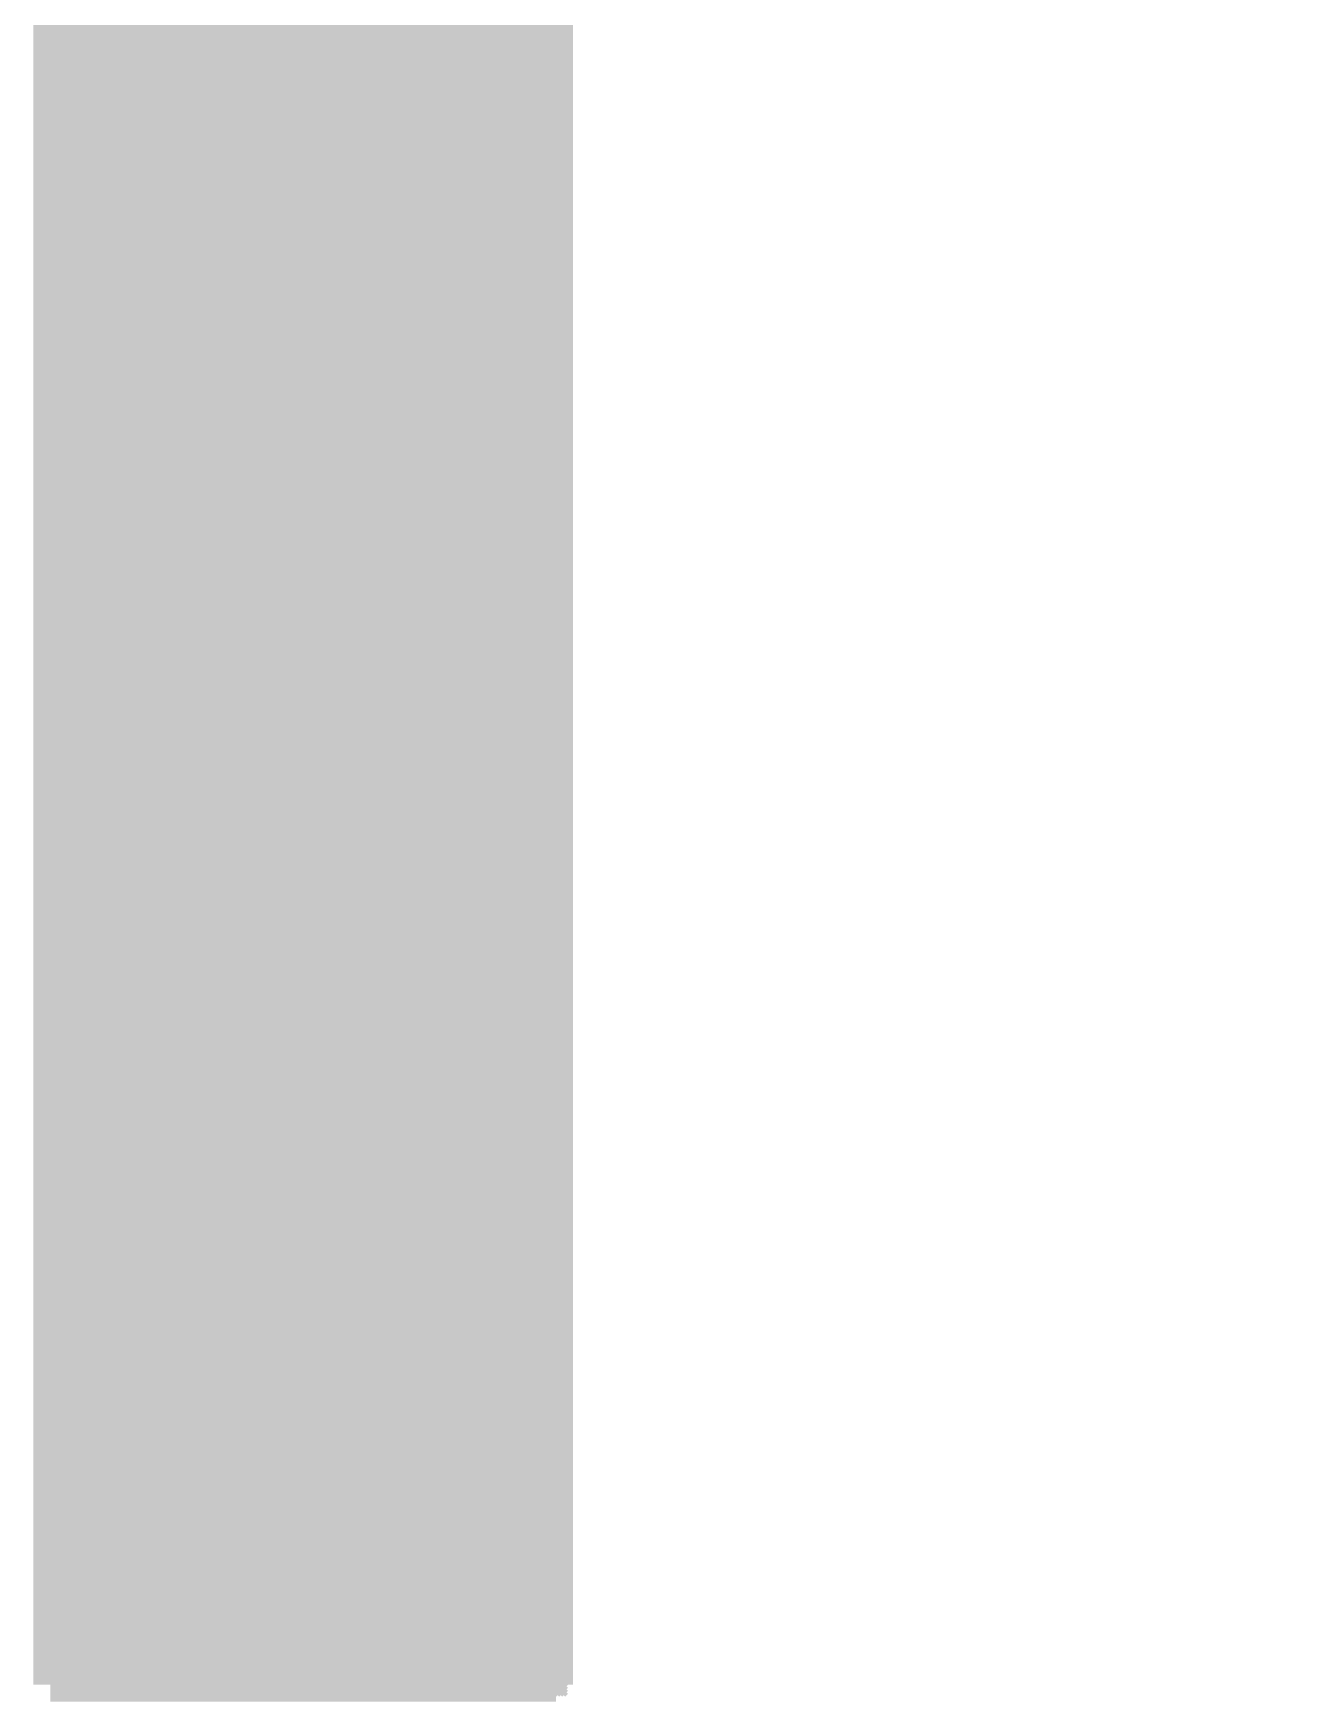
# Model space of a CAD drawing. Extents: x 35 to 236, y 10 to 166.
# Drawn here: x 96.453 to 98.347, y 108.668 to 111.181 of the extents above; entities that cross this region are included whole.
import ezdxf

# ---------------------------------------------------------------- set-up
doc = ezdxf.new("R2010")
doc.units = 0
doc.layers.add('BG_SILKSCREEN_TOP', color=254, linetype='CONTINUOUS')

msp = doc.modelspace()

# ---------------------------------------------------------------- linework, layer by layer
at = {"layer": 'BG_SILKSCREEN_TOP', "const_width": 0.0508}
for points in [[(96.4788, 111.2046), (98.3216, 113.0475)], [(96.4788, 111.2001), (98.3152, 113.0366)], [(96.4788, 111.1956), (98.3088, 113.0257)], [(96.4788, 111.1911), (98.3024, 113.0148)], [(96.4788, 111.1866), (98.296, 113.0039)], [(96.4788, 111.1821), (98.2896, 112.993)], [(96.4788, 111.1777), (98.2832, 112.9821)], [(96.4788, 111.1732), (98.2768, 112.9712)], [(96.4788, 111.1687), (98.2704, 112.9603)], [(96.4788, 111.1642), (98.264, 112.9495)], [(96.4788, 111.1597), (98.2576, 112.9386)], [(96.4788, 111.1552), (98.2512, 112.9277)], [(96.4788, 111.1507), (98.2448, 112.9168)], [(96.4788, 111.1462), (98.2384, 112.9059)], [(96.4788, 111.1417), (98.232, 112.895)], [(96.4788, 111.1372), (98.2256, 112.8841)], [(96.4788, 111.1328), (98.2192, 112.8733)], [(96.4788, 111.1283), (98.2128, 112.8624)], [(96.4788, 111.1238), (98.2064, 112.8515)], [(96.4788, 111.1193), (98.2, 112.8406)], [(96.4788, 111.1148), (98.1937, 112.8297)], [(96.4788, 111.1103), (98.1873, 112.8188)], [(96.4788, 111.1058), (98.1809, 112.8079)], [(96.4788, 111.1013), (98.1745, 112.797)], [(96.4788, 111.0969), (98.1681, 112.7861)], [(96.4788, 111.0924), (98.1617, 112.7753)], [(96.4788, 111.0879), (98.1553, 112.7644)], [(96.4788, 111.0834), (98.1489, 112.7535)], [(96.4788, 111.0789), (98.1425, 112.7426)], [(96.4788, 111.0744), (98.1361, 112.7317)], [(96.4788, 111.0699), (98.1297, 112.7208)], [(96.4788, 111.0654), (98.1233, 112.7099)], [(96.4788, 111.0609), (98.1169, 112.699)], [(96.4788, 111.0564), (98.1105, 112.6881)], [(96.4788, 111.0519), (98.1041, 112.6773)], [(96.4788, 111.0474), (98.0977, 112.6664)], [(96.4788, 111.043), (98.0913, 112.6555)], [(96.4788, 111.0385), (98.0849, 112.6446)], [(96.4788, 111.034), (98.0785, 112.6337)], [(96.4788, 111.0295), (98.0721, 112.6228)], [(96.4788, 111.025), (98.0657, 112.6119)], [(96.4788, 111.0205), (98.0593, 112.601)], [(96.4788, 111.016), (98.0529, 112.5901)], [(96.4788, 111.0115), (98.0465, 112.5792)], [(96.4788, 111.007), (98.0401, 112.5684)], [(96.4788, 111.0025), (98.0337, 112.5575)], [(96.4788, 110.998), (98.0273, 112.5466)], [(96.4788, 110.9936), (98.0209, 112.5357)], [(96.4788, 110.9891), (98.0145, 112.5248)], [(96.4788, 110.9846), (98.0081, 112.5139)], [(96.4788, 110.9801), (98.0017, 112.503)], [(96.4788, 110.9756), (97.9953, 112.4921)], [(96.4788, 110.9711), (97.9889, 112.4813)], [(96.4788, 110.9666), (97.9825, 112.4704)], [(96.4788, 110.9621), (97.9761, 112.4595)], [(96.4788, 110.9577), (97.9697, 112.4486)], [(96.4788, 110.9532), (97.9633, 112.4377)], [(96.4788, 110.9487), (97.9569, 112.4268)], [(96.4788, 110.9442), (97.9505, 112.4159)], [(96.4788, 110.9397), (97.9441, 112.4051)], [(96.4788, 110.9352), (97.9377, 112.3942)], [(96.4788, 110.9307), (97.9313, 112.3833)], [(96.4788, 110.9262), (97.9249, 112.3724)], [(96.4788, 110.9217), (97.9185, 112.3615)], [(96.4788, 110.9172), (97.9121, 112.3506)], [(96.4788, 110.9128), (97.9057, 112.3397)], [(96.4788, 110.9083), (97.8993, 112.3288)], [(96.4788, 110.9038), (97.8929, 112.3179)], [(96.4788, 110.8993), (97.8865, 112.307)], [(96.4788, 110.8948), (97.8801, 112.2962)], [(96.4788, 110.8903), (97.8737, 112.2853)], [(96.4788, 110.8858), (97.8673, 112.2744)], [(96.4788, 110.8813), (97.8609, 112.2635)], [(96.4788, 110.8768), (97.8545, 112.2526)], [(96.4788, 110.8723), (97.8481, 112.2417)], [(96.4788, 110.8678), (97.8417, 112.2308)], [(96.4788, 110.8633), (97.8353, 112.2199)], [(96.4788, 110.8589), (97.8289, 112.209)], [(96.4788, 110.8544), (97.8225, 112.1981)], [(96.4788, 110.8499), (97.8161, 112.1873)], [(96.4788, 110.8454), (97.8097, 112.1764)], [(96.4788, 110.8409), (97.8033, 112.1655)], [(96.4788, 110.8364), (97.7969, 112.1546)], [(96.4788, 110.8319), (97.7905, 112.1437)], [(96.4788, 110.8274), (97.7842, 112.1328)], [(96.4788, 110.8229), (97.7778, 112.1219)], [(96.4788, 110.8184), (97.7714, 112.111)], [(96.4788, 110.814), (97.765, 112.1002)], [(96.4788, 110.8095), (97.7586, 112.0893)], [(96.4788, 110.805), (97.7522, 112.0784)], [(96.4788, 110.8005), (97.7458, 112.0675)], [(96.4788, 110.796), (97.7394, 112.0566)], [(96.4788, 110.7915), (97.733, 112.0457)], [(96.4788, 110.787), (97.7266, 112.0348)], [(96.4788, 110.7825), (97.7202, 112.024)], [(96.4788, 110.778), (97.7138, 112.0131)], [(96.4788, 110.7736), (97.7074, 112.0022)], [(96.4788, 110.7691), (97.701, 111.9913)], [(96.4788, 110.7646), (97.6946, 111.9804)], [(96.4788, 110.7601), (97.6882, 111.9695)], [(96.4788, 110.7556), (97.6818, 111.9586)], [(96.4788, 110.7511), (97.6754, 111.9477)], [(96.4788, 110.7466), (97.669, 111.9368)], [(96.4788, 110.7421), (97.6626, 111.9259)], [(96.4788, 110.7376), (97.6562, 111.9151)], [(96.4788, 110.7331), (97.6498, 111.9042)], [(96.4788, 110.7287), (97.6434, 111.8933)], [(96.4788, 110.7242), (97.637, 111.8824)], [(96.4788, 110.7197), (97.6306, 111.8715)], [(96.4788, 110.7152), (97.6242, 111.8606)], [(96.4788, 110.7107), (97.6178, 111.8497)], [(96.4788, 110.7062), (97.6114, 111.8388)], [(96.4788, 110.7017), (97.605, 111.8279)], [(96.4788, 110.6972), (97.5986, 111.8171)], [(96.4788, 110.6927), (97.5922, 111.8062)], [(96.4788, 110.6882), (97.5858, 111.7953)], [(96.4788, 110.6837), (97.5794, 111.7844)], [(96.4788, 110.6792), (97.573, 111.7735)], [(96.4788, 110.6748), (97.5666, 111.7626)], [(96.4788, 110.6703), (97.5602, 111.7517)], [(96.4788, 110.6658), (97.5538, 111.7408)], [(96.4788, 110.6613), (97.5474, 111.7299)], [(96.4788, 110.6568), (97.541, 111.719)], [(96.4788, 110.6523), (97.5346, 111.7082)], [(96.4788, 110.6478), (97.5282, 111.6973)], [(96.4788, 110.6433), (97.5218, 111.6864)], [(96.4788, 110.6388), (97.5154, 111.6755)], [(96.4788, 110.6344), (97.509, 111.6646)], [(96.4788, 110.6299), (97.5026, 111.6537)], [(96.4788, 110.6254), (97.4962, 111.6428)], [(96.4788, 110.6209), (97.4898, 111.632)], [(96.4788, 110.6164), (97.4834, 111.6211)], [(96.4788, 110.6119), (97.477, 111.6102)], [(96.4788, 110.6074), (97.4706, 111.5993)], [(96.4788, 110.6029), (97.4642, 111.5884)], [(96.4788, 110.5984), (97.4578, 111.5775)], [(96.4788, 110.594), (97.4514, 111.5666)], [(96.4788, 110.5895), (97.445, 111.5557)], [(96.4788, 110.585), (97.4386, 111.5449)], [(96.4788, 110.5805), (97.4322, 111.534)], [(96.4788, 110.576), (97.4258, 111.5231)], [(96.4788, 110.5715), (97.4194, 111.5122)], [(96.4788, 110.567), (97.413, 111.5013)], [(96.4788, 110.5625), (97.4066, 111.4904)], [(96.4788, 110.558), (97.4002, 111.4795)], [(96.4788, 110.5535), (97.3938, 111.4686)], [(96.4788, 110.549), (97.3874, 111.4577)], [(96.4788, 110.5446), (97.381, 111.4468)], [(96.4788, 110.5401), (97.3746, 111.436)], [(96.4788, 110.5356), (97.3683, 111.4251)], [(96.4788, 110.5311), (97.3619, 111.4142)], [(96.4788, 110.5266), (97.3555, 111.4033)], [(96.4788, 110.5221), (97.3491, 111.3924)], [(96.4788, 110.5176), (97.3427, 111.3815)], [(96.4788, 110.5131), (97.3363, 111.3706)], [(96.4788, 110.5086), (97.3299, 111.3597)], [(96.4788, 110.5041), (97.3235, 111.3488)], [(96.4788, 110.4996), (97.3171, 111.3379)], [(96.4788, 110.4952), (97.3107, 111.3271)], [(96.4788, 110.4907), (97.3043, 111.3162)], [(96.4788, 110.4862), (97.2979, 111.3053)], [(96.4788, 110.4817), (97.2915, 111.2944)], [(96.4788, 110.4772), (97.2851, 111.2835)], [(96.4788, 110.4727), (97.2787, 111.2726)], [(96.4788, 110.4682), (97.2723, 111.2617)], [(96.4788, 110.4637), (97.2659, 111.2509)], [(96.4788, 110.4592), (97.2595, 111.24)], [(96.4788, 110.4547), (97.2531, 111.2291)], [(96.4788, 110.4503), (97.2467, 111.2182)], [(96.4788, 108.6935), (96.4788, 111.2081)], [(96.4788, 108.6935), (96.4788, 111.2081)], [(96.4788, 110.4458), (97.2408, 111.2078)], [(96.4788, 110.4413), (97.2408, 111.2033)], [(96.4788, 110.4368), (97.2408, 111.1988)], [(97.2408, 111.2081), (97.2408, 108.6935)], [(97.2408, 111.2081), (97.2408, 108.6935)], [(96.4788, 110.4323), (97.2408, 111.1943)], [(96.4788, 110.4278), (97.2408, 111.1898)], [(96.4788, 110.4233), (97.2408, 111.1853)], [(96.4788, 110.4188), (97.2408, 111.1808)], [(96.4788, 110.4144), (97.2408, 111.1764)], [(96.4788, 110.4099), (97.2408, 111.1719)], [(96.4788, 110.4054), (97.2408, 111.1674)], [(96.4788, 110.4009), (97.2408, 111.1629)], [(96.4788, 110.3964), (97.2408, 111.1584)], [(96.4788, 110.3919), (97.2408, 111.1539)], [(96.4788, 110.3874), (97.2408, 111.1494)], [(96.4788, 110.3829), (97.2408, 111.1449)], [(96.4788, 110.3784), (97.2408, 111.1404)], [(96.4788, 110.3739), (97.2408, 111.1359)], [(96.4788, 110.3694), (97.2408, 111.1314)], [(96.4788, 110.365), (97.2408, 111.127)], [(96.4788, 110.3605), (97.2408, 111.1225)], [(96.4788, 110.356), (97.2408, 111.118)], [(96.4788, 110.3515), (97.2408, 111.1135)], [(96.4788, 110.347), (97.2408, 111.109)], [(96.4788, 110.3425), (97.2408, 111.1045)], [(96.4788, 110.338), (97.2408, 111.1)], [(96.4788, 110.3335), (97.2408, 111.0955)], [(96.4788, 110.329), (97.2408, 111.091)], [(96.4788, 110.3245), (97.2408, 111.0865)], [(96.4788, 110.32), (97.2408, 111.082)], [(96.4788, 110.3155), (97.2408, 111.0775)], [(96.4788, 110.3111), (97.2408, 111.0731)], [(96.4788, 110.3066), (97.2408, 111.0686)], [(96.4788, 110.3021), (97.2408, 111.0641)], [(96.4788, 110.2976), (97.2408, 111.0596)], [(96.4788, 110.2931), (97.2408, 111.0551)], [(96.4788, 110.2886), (97.2408, 111.0506)], [(96.4788, 110.2841), (97.2408, 111.0461)], [(96.4788, 110.2796), (97.2408, 111.0416)], [(96.4788, 110.2751), (97.2408, 111.0371)], [(96.4788, 110.2707), (97.2408, 111.0327)], [(96.4788, 110.2662), (97.2408, 111.0282)], [(96.4788, 110.2617), (97.2408, 111.0237)], [(96.4788, 110.2572), (97.2408, 111.0192)], [(96.4788, 110.2527), (97.2408, 111.0147)], [(96.4788, 110.2482), (97.2408, 111.0102)], [(96.4788, 110.2437), (97.2408, 111.0057)], [(96.4788, 110.2392), (97.2408, 111.0012)], [(96.4788, 110.2347), (97.2408, 110.9967)], [(96.4788, 110.2303), (97.2408, 110.9923)], [(96.4788, 110.2258), (97.2408, 110.9878)], [(96.4788, 110.2213), (97.2408, 110.9833)], [(96.4788, 110.2168), (97.2408, 110.9788)], [(96.4788, 110.2123), (97.2408, 110.9743)], [(96.4788, 110.2078), (97.2408, 110.9698)], [(96.4788, 110.2033), (97.2408, 110.9653)], [(96.4788, 110.1988), (97.2408, 110.9608)], [(96.4788, 110.1943), (97.2408, 110.9563)], [(96.4788, 110.1898), (97.2408, 110.9518)], [(96.4788, 110.1853), (97.2408, 110.9473)], [(96.4788, 110.1809), (97.2408, 110.9429)], [(96.4788, 110.1764), (97.2408, 110.9384)], [(96.4788, 110.1719), (97.2408, 110.9339)], [(96.4788, 110.1674), (97.2408, 110.9294)], [(96.4788, 110.1629), (97.2408, 110.9249)], [(96.4788, 110.1584), (97.2408, 110.9204)], [(96.4788, 110.1539), (97.2408, 110.9159)], [(96.4788, 110.1494), (97.2408, 110.9114)], [(96.4788, 110.1449), (97.2408, 110.9069)], [(96.4788, 110.1404), (97.2408, 110.9024)], [(96.4788, 110.1359), (97.2408, 110.8979)], [(96.4788, 110.1315), (97.2408, 110.8935)], [(96.4788, 110.127), (97.2408, 110.889)], [(96.4788, 110.1225), (97.2408, 110.8845)], [(96.4788, 110.118), (97.2408, 110.88)], [(96.4788, 110.1135), (97.2408, 110.8755)], [(96.4788, 110.109), (97.2408, 110.871)], [(96.4788, 110.1045), (97.2408, 110.8665)], [(96.4788, 110.1), (97.2408, 110.862)], [(96.4788, 110.0955), (97.2408, 110.8575)], [(96.4788, 110.0911), (97.2408, 110.8531)], [(96.4788, 110.0866), (97.2408, 110.8486)], [(96.4788, 110.0821), (97.2408, 110.8441)], [(96.4788, 110.0776), (97.2408, 110.8396)], [(96.4788, 110.0731), (97.2408, 110.8351)], [(96.4788, 110.0686), (97.2408, 110.8306)], [(96.4788, 110.0641), (97.2408, 110.8261)], [(96.4788, 110.0596), (97.2408, 110.8216)], [(96.4788, 110.0551), (97.2408, 110.8171)], [(96.4788, 110.0507), (97.2408, 110.8127)], [(96.4788, 110.0462), (97.2408, 110.8082)], [(96.4788, 110.0417), (97.2408, 110.8037)], [(96.4788, 110.0372), (97.2408, 110.7992)], [(96.4788, 110.0327), (97.2408, 110.7947)], [(96.4788, 110.0282), (97.2408, 110.7902)], [(96.4788, 110.0237), (97.2408, 110.7857)], [(96.4788, 110.0192), (97.2408, 110.7812)], [(96.4788, 110.0147), (97.2408, 110.7767)], [(96.4788, 110.0102), (97.2408, 110.7722)], [(96.4788, 110.0057), (97.2408, 110.7677)], [(96.4788, 110.0012), (97.2408, 110.7632)], [(96.4788, 109.9968), (97.2408, 110.7588)], [(96.4788, 109.9923), (97.2408, 110.7543)], [(96.4788, 109.9878), (97.2408, 110.7498)], [(96.4788, 109.9833), (97.2408, 110.7453)], [(96.4788, 109.9788), (97.2408, 110.7408)], [(96.4788, 109.9743), (97.2408, 110.7363)], [(96.4788, 109.9698), (97.2408, 110.7318)], [(96.4788, 109.9653), (97.2408, 110.7273)], [(96.4788, 109.9608), (97.2408, 110.7228)], [(96.4788, 109.9563), (97.2408, 110.7183)], [(96.4788, 109.9519), (97.2408, 110.7139)], [(96.4788, 109.9474), (97.2408, 110.7094)], [(96.4788, 109.9429), (97.2408, 110.7049)], [(96.4788, 109.9384), (97.2408, 110.7004)], [(96.4788, 109.9339), (97.2408, 110.6959)], [(96.4788, 109.9294), (97.2408, 110.6914)], [(96.4788, 109.9249), (97.2408, 110.6869)], [(96.4788, 109.9204), (97.2408, 110.6824)], [(96.4788, 109.9159), (97.2408, 110.6779)], [(96.4788, 109.9114), (97.2408, 110.6734)], [(96.4788, 109.907), (97.2408, 110.669)], [(96.4788, 109.9025), (97.2408, 110.6645)], [(96.4788, 109.898), (97.2408, 110.66)], [(96.4788, 109.8935), (97.2408, 110.6555)], [(96.4788, 109.889), (97.2408, 110.651)], [(96.4788, 109.8845), (97.2408, 110.6465)], [(96.4788, 109.88), (97.2408, 110.642)], [(96.4788, 109.8755), (97.2408, 110.6375)], [(96.4788, 109.871), (97.2408, 110.633)], [(96.4788, 109.8666), (97.2408, 110.6286)], [(96.4788, 109.8621), (97.2408, 110.6241)], [(96.4788, 109.8576), (97.2408, 110.6196)], [(96.4788, 109.8531), (97.2408, 110.6151)], [(96.4788, 109.8486), (97.2408, 110.6106)], [(96.4788, 109.8441), (97.2408, 110.6061)], [(96.4788, 109.8396), (97.2408, 110.6016)], [(96.4788, 109.8351), (97.2408, 110.5971)], [(96.4788, 109.8306), (97.2408, 110.5926)], [(96.4788, 109.8261), (97.2408, 110.5881)], [(96.4788, 109.8216), (97.2408, 110.5836)], [(96.4788, 109.8171), (97.2408, 110.5791)], [(96.4788, 109.8127), (97.2408, 110.5747)], [(96.4788, 109.8082), (97.2408, 110.5702)], [(96.4788, 109.8037), (97.2408, 110.5657)], [(96.4788, 109.7992), (97.2408, 110.5612)], [(96.4788, 109.7947), (97.2408, 110.5567)], [(96.4788, 109.7902), (97.2408, 110.5522)], [(96.4788, 109.7857), (97.2408, 110.5477)], [(96.4788, 109.7812), (97.2408, 110.5432)], [(96.4788, 109.7767), (97.2408, 110.5387)], [(96.4788, 109.7722), (97.2408, 110.5342)], [(96.4788, 109.7678), (97.2408, 110.5298)], [(96.4788, 109.7633), (97.2408, 110.5253)], [(96.4788, 109.7588), (97.2408, 110.5208)], [(96.4788, 109.7543), (97.2408, 110.5163)], [(96.4788, 109.7498), (97.2408, 110.5118)], [(96.4788, 109.7453), (97.2408, 110.5073)], [(96.4788, 109.7408), (97.2408, 110.5028)], [(96.4788, 109.7363), (97.2408, 110.4983)], [(96.4788, 109.7318), (97.2408, 110.4938)], [(96.4788, 109.7274), (97.2408, 110.4894)], [(96.4788, 109.7229), (97.2408, 110.4849)], [(96.4788, 109.7184), (97.2408, 110.4804)], [(96.4788, 109.7139), (97.2408, 110.4759)], [(96.4788, 109.7094), (97.2408, 110.4714)], [(96.4788, 109.7049), (97.2408, 110.4669)], [(96.4788, 109.7004), (97.2408, 110.4624)], [(96.4788, 109.6959), (97.2408, 110.4579)], [(96.4788, 109.6914), (97.2408, 110.4534)], [(96.4788, 109.6869), (97.2408, 110.4489)], [(96.4788, 109.6825), (97.2408, 110.4445)], [(96.4788, 109.678), (97.2408, 110.44)], [(96.4788, 109.6735), (97.2408, 110.4355)], [(96.4788, 109.669), (97.2408, 110.431)], [(96.4788, 109.6645), (97.2408, 110.4265)], [(96.4788, 109.66), (97.2408, 110.422)], [(96.4788, 109.6555), (97.2408, 110.4175)], [(96.4788, 109.651), (97.2408, 110.413)], [(96.4788, 109.6465), (97.2408, 110.4085)], [(96.4788, 109.642), (97.2408, 110.404)], [(96.4788, 109.6375), (97.2408, 110.3995)], [(96.4788, 109.633), (97.2408, 110.395)], [(96.4788, 109.6286), (97.2408, 110.3906)], [(96.4788, 109.6241), (97.2408, 110.3861)], [(96.4788, 109.6196), (97.2408, 110.3816)], [(96.4788, 109.6151), (97.2408, 110.3771)], [(96.4788, 109.6106), (97.2408, 110.3726)], [(96.4788, 109.6061), (97.2408, 110.3681)], [(96.4788, 109.6016), (97.2408, 110.3636)], [(96.4788, 109.5971), (97.2408, 110.3591)], [(96.4788, 109.5926), (97.2408, 110.3546)], [(96.4788, 109.5882), (97.2408, 110.3502)], [(96.4788, 109.5837), (97.2408, 110.3457)], [(96.4788, 109.5792), (97.2408, 110.3412)], [(96.4788, 109.5747), (97.2408, 110.3367)], [(96.4788, 109.5702), (97.2408, 110.3322)], [(96.4788, 109.5657), (97.2408, 110.3277)], [(96.4788, 109.5612), (97.2408, 110.3232)], [(96.4788, 109.5567), (97.2408, 110.3187)], [(96.4788, 109.5522), (97.2408, 110.3142)], [(96.4788, 109.5478), (97.2408, 110.3098)], [(96.4788, 109.5433), (97.2408, 110.3053)], [(96.4788, 109.5388), (97.2408, 110.3008)], [(96.4788, 109.5343), (97.2408, 110.2963)], [(96.4788, 109.5298), (97.2408, 110.2918)], [(96.4788, 109.5253), (97.2408, 110.2873)], [(96.4788, 109.5208), (97.2408, 110.2828)], [(96.4788, 109.5163), (97.2408, 110.2783)], [(96.4788, 109.5118), (97.2408, 110.2738)], [(96.4788, 109.5073), (97.2408, 110.2693)], [(96.4788, 109.5028), (97.2408, 110.2648)], [(96.4788, 109.4984), (97.2408, 110.2604)], [(96.4788, 109.4939), (97.2408, 110.2559)], [(96.4788, 109.4894), (97.2408, 110.2514)], [(96.4788, 109.4849), (97.2408, 110.2469)], [(96.4788, 109.4804), (97.2408, 110.2424)], [(96.4788, 109.4759), (97.2408, 110.2379)], [(96.4788, 109.4714), (97.2408, 110.2334)], [(96.4788, 109.4669), (97.2408, 110.2289)], [(96.4788, 109.4624), (97.2408, 110.2244)], [(96.4788, 109.4579), (97.2408, 110.2199)], [(96.4788, 109.4534), (97.2408, 110.2154)], [(96.4788, 109.449), (97.2408, 110.211)], [(96.4788, 109.4445), (97.2408, 110.2065)], [(96.4788, 109.44), (97.2408, 110.202)], [(96.4788, 109.4355), (97.2408, 110.1975)], [(96.4788, 109.431), (97.2408, 110.193)], [(96.4788, 109.4265), (97.2408, 110.1885)], [(96.4788, 109.422), (97.2408, 110.184)], [(96.4788, 109.4175), (97.2408, 110.1795)], [(96.4788, 109.413), (97.2408, 110.175)], [(96.4788, 109.4086), (97.2408, 110.1706)], [(96.4788, 109.4041), (97.2408, 110.1661)], [(96.4788, 109.3996), (97.2408, 110.1616)], [(96.4788, 109.3951), (97.2408, 110.1571)], [(96.4788, 109.3906), (97.2408, 110.1526)], [(96.4788, 109.3861), (97.2408, 110.1481)], [(96.4788, 109.3816), (97.2408, 110.1436)], [(96.4788, 109.3771), (97.2408, 110.1391)], [(96.4788, 109.3726), (97.2408, 110.1346)], [(96.4788, 109.3681), (97.2408, 110.1301)], [(96.4788, 109.3637), (97.2408, 110.1257)], [(96.4788, 109.3592), (97.2408, 110.1212)], [(96.4788, 109.3547), (97.2408, 110.1167)], [(96.4788, 109.3502), (97.2408, 110.1122)], [(96.4788, 109.3457), (97.2408, 110.1077)], [(96.4788, 109.3412), (97.2408, 110.1032)], [(96.4788, 109.3367), (97.2408, 110.0987)], [(96.4788, 109.3322), (97.2408, 110.0942)], [(96.4788, 109.3277), (97.2408, 110.0897)], [(96.4788, 109.3232), (97.2408, 110.0852)], [(96.4788, 109.3187), (97.2408, 110.0807)], [(96.4788, 109.3143), (97.2408, 110.0763)], [(96.4788, 109.3098), (97.2408, 110.0718)], [(96.4788, 109.3053), (97.2408, 110.0673)], [(96.4788, 109.3008), (97.2408, 110.0628)], [(96.4788, 109.2963), (97.2408, 110.0583)], [(96.4788, 109.2918), (97.2408, 110.0538)], [(96.4788, 109.2873), (97.2408, 110.0493)], [(96.4788, 109.2828), (97.2408, 110.0448)], [(96.4788, 109.2783), (97.2408, 110.0403)], [(96.4788, 109.2738), (97.2408, 110.0358)], [(96.4788, 109.2693), (97.2408, 110.0313)], [(96.4788, 109.2649), (97.2408, 110.0269)], [(96.4788, 109.2604), (97.2408, 110.0224)], [(96.4788, 109.2559), (97.2408, 110.0179)], [(96.4788, 109.2514), (97.2408, 110.0134)], [(96.4788, 109.2469), (97.2408, 110.0089)], [(96.4788, 109.2424), (97.2408, 110.0044)], [(96.4788, 109.2379), (97.2408, 109.9999)], [(96.4788, 109.2334), (97.2408, 109.9954)], [(96.4788, 109.2289), (97.2408, 109.9909)], [(96.4788, 109.2245), (97.2408, 109.9865)], [(96.4788, 109.22), (97.2408, 109.982)], [(96.4788, 109.2155), (97.2408, 109.9775)], [(96.4788, 109.211), (97.2408, 109.973)], [(96.4788, 109.2065), (97.2408, 109.9685)], [(96.4788, 109.202), (97.2408, 109.964)], [(96.4788, 109.1975), (97.2408, 109.9595)], [(96.4788, 109.193), (97.2408, 109.955)], [(96.4788, 109.1885), (97.2408, 109.9505)], [(96.4788, 109.1841), (97.2408, 109.9461)], [(96.4788, 109.1796), (97.2408, 109.9416)], [(96.4788, 109.1751), (97.2408, 109.9371)], [(96.4788, 109.1706), (97.2408, 109.9326)], [(96.4788, 109.1661), (97.2408, 109.9281)], [(96.4788, 109.1616), (97.2408, 109.9236)], [(96.4788, 109.1571), (97.2408, 109.9191)], [(96.4788, 109.1526), (97.2408, 109.9146)], [(96.4788, 109.1481), (97.2408, 109.9101)], [(96.4788, 109.1436), (97.2408, 109.9056)], [(96.4788, 109.1391), (97.2408, 109.9011)], [(96.4788, 109.1347), (97.2408, 109.8967)], [(96.4788, 109.1302), (97.2408, 109.8922)], [(96.4788, 109.1257), (97.2408, 109.8877)], [(96.4788, 109.1212), (97.2408, 109.8832)], [(96.4788, 109.1167), (97.2408, 109.8787)], [(96.4788, 109.1122), (97.2408, 109.8742)], [(96.4788, 109.1077), (97.2408, 109.8697)], [(96.4788, 109.1032), (97.2408, 109.8652)], [(96.4788, 109.0987), (97.2408, 109.8607)], [(96.4788, 109.0942), (97.2408, 109.8562)], [(96.4788, 109.0897), (97.2408, 109.8517)], [(96.4788, 109.0853), (97.2408, 109.8473)], [(96.4788, 109.0808), (97.2408, 109.8428)], [(96.4788, 109.0763), (97.2408, 109.8383)], [(96.4788, 109.0718), (97.2408, 109.8338)], [(96.4788, 109.0673), (97.2408, 109.8293)], [(96.4788, 109.0628), (97.2408, 109.8248)], [(96.4788, 109.0583), (97.2408, 109.8203)], [(96.4788, 109.0538), (97.2408, 109.8158)], [(96.4788, 109.0493), (97.2408, 109.8113)], [(96.4788, 109.0449), (97.2408, 109.8069)], [(96.4788, 109.0404), (97.2408, 109.8024)], [(96.4788, 109.0359), (97.2408, 109.7979)], [(96.4788, 109.0314), (97.2408, 109.7934)], [(96.4788, 109.0269), (97.2408, 109.7889)], [(96.4788, 109.0224), (97.2408, 109.7844)], [(96.4788, 109.0179), (97.2408, 109.7799)], [(96.4788, 109.0134), (97.2408, 109.7754)], [(96.4788, 109.0089), (97.2408, 109.7709)], [(96.4788, 109.0045), (97.2408, 109.7665)], [(96.4788, 109), (97.2408, 109.762)], [(96.4788, 108.9955), (97.2408, 109.7575)], [(96.4788, 108.991), (97.2408, 109.753)], [(96.4788, 108.9865), (97.2408, 109.7485)], [(96.4788, 108.982), (97.2408, 109.744)], [(96.4788, 108.9775), (97.2408, 109.7395)], [(96.4788, 108.973), (97.2408, 109.735)], [(96.4788, 108.9685), (97.2408, 109.7305)], [(96.4788, 108.964), (97.2408, 109.726)], [(96.4788, 108.9595), (97.2408, 109.7215)], [(96.4788, 108.955), (97.2408, 109.717)], [(96.4788, 108.9506), (97.2408, 109.7126)], [(96.4788, 108.9461), (97.2408, 109.7081)], [(96.4788, 108.9416), (97.2408, 109.7036)], [(96.4788, 108.9371), (97.2408, 109.6991)], [(96.4788, 108.9326), (97.2408, 109.6946)], [(96.4788, 108.9281), (97.2408, 109.6901)], [(96.4788, 108.9236), (97.2408, 109.6856)], [(96.4788, 108.9191), (97.2408, 109.6811)], [(96.4788, 108.9146), (97.2408, 109.6766)], [(96.4788, 108.9101), (97.2408, 109.6721)], [(96.4788, 108.9056), (97.2408, 109.6676)], [(96.4788, 108.9012), (97.2408, 109.6632)], [(96.4788, 108.8967), (97.2408, 109.6587)], [(96.4788, 108.8922), (97.2408, 109.6542)], [(96.4788, 108.8877), (97.2408, 109.6497)], [(96.4788, 108.8832), (97.2408, 109.6452)], [(96.4788, 108.8787), (97.2408, 109.6407)], [(96.4788, 108.8742), (97.2408, 109.6362)], [(96.4788, 108.8697), (97.2408, 109.6317)], [(96.4788, 108.8653), (97.2408, 109.6273)], [(96.4788, 108.8608), (97.2408, 109.6228)], [(96.4788, 108.8563), (97.2408, 109.6183)], [(96.4788, 108.8518), (97.2408, 109.6138)], [(96.4788, 108.8473), (97.2408, 109.6093)], [(96.4788, 108.8428), (97.2408, 109.6048)], [(96.4788, 108.8383), (97.2408, 109.6003)], [(96.4788, 108.8338), (97.2408, 109.5958)], [(96.4788, 108.8293), (97.2408, 109.5913)], [(96.4788, 108.8248), (97.2408, 109.5868)], [(96.4788, 108.8204), (97.2408, 109.5824)], [(96.4788, 108.8159), (97.2408, 109.5779)], [(96.4788, 108.8114), (97.2408, 109.5734)], [(96.4788, 108.8069), (97.2408, 109.5689)], [(96.4788, 108.8024), (97.2408, 109.5644)], [(96.4788, 108.7979), (97.2408, 109.5599)], [(96.4788, 108.7934), (97.2408, 109.5554)], [(96.4788, 108.7889), (97.2408, 109.5509)], [(96.4788, 108.7844), (97.2408, 109.5464)], [(96.4788, 108.7799), (97.2408, 109.5419)], [(96.4788, 108.7754), (97.2408, 109.5374)], [(96.4788, 108.7709), (97.2408, 109.5329)], [(96.4788, 108.7665), (97.2408, 109.5285)], [(96.4788, 108.762), (97.2408, 109.524)], [(96.4788, 108.7575), (97.2408, 109.5195)], [(96.4788, 108.753), (97.2408, 109.515)], [(96.4788, 108.7485), (97.2408, 109.5105)], [(96.4788, 108.744), (97.2408, 109.506)], [(96.4788, 108.7395), (97.2408, 109.5015)], [(96.4788, 108.735), (97.2408, 109.497)], [(96.4788, 108.7305), (97.2408, 109.4925)], [(96.4788, 108.7261), (97.2408, 109.4881)], [(96.4788, 108.7216), (97.2408, 109.4836)], [(96.4788, 108.7171), (97.2408, 109.4791)], [(96.4788, 108.7126), (97.2408, 109.4746)], [(96.4788, 108.7081), (97.2408, 109.4701)], [(96.4788, 108.7036), (97.2408, 109.4656)], [(96.4788, 108.6991), (97.2408, 109.4611)], [(96.4788, 108.6946), (97.2408, 109.4566)], [(96.4821, 108.6935), (97.2408, 109.4521)], [(96.4866, 108.6935), (97.2408, 109.4476)], [(96.4911, 108.6935), (97.2408, 109.4432)], [(96.4956, 108.6935), (97.2408, 109.4387)], [(96.5001, 108.6935), (97.2408, 109.4342)], [(96.5046, 108.6935), (97.2408, 109.4297)], [(96.5091, 108.6935), (97.2408, 109.4252)], [(96.5136, 108.6935), (97.2408, 109.4207)], [(96.518, 108.6935), (97.2408, 109.4162)], [(96.5225, 108.6935), (97.2408, 109.4117)], [(96.527, 108.6935), (97.2408, 109.4072)], [(96.5315, 108.6935), (97.2408, 109.4027)], [(96.536, 108.6935), (97.2408, 109.3983)], [(96.5405, 108.6935), (97.2408, 109.3938)], [(96.545, 108.6935), (97.2408, 109.3893)], [(96.5495, 108.6935), (97.2408, 109.3848)], [(96.554, 108.6935), (97.2408, 109.3803)], [(96.5585, 108.6935), (97.2408, 109.3758)], [(96.563, 108.6935), (97.2408, 109.3713)], [(96.5675, 108.6935), (97.2408, 109.3668)], [(96.5719, 108.6935), (97.2408, 109.3623)], [(96.5764, 108.6935), (97.2408, 109.3578)], [(96.5809, 108.6935), (97.2408, 109.3533)], [(96.5854, 108.6935), (97.2408, 109.3488)], [(96.5899, 108.6935), (97.2408, 109.3444)], [(96.5944, 108.6935), (97.2408, 109.3399)], [(96.5989, 108.6935), (97.2408, 109.3354)], [(96.6034, 108.6935), (97.2408, 109.3309)], [(96.6078, 108.6935), (97.2408, 109.3264)], [(96.6123, 108.6935), (97.2408, 109.3219)], [(96.6168, 108.6935), (97.2408, 109.3174)], [(96.6213, 108.6935), (97.2408, 109.3129)], [(96.6258, 108.6935), (97.2408, 109.3084)], [(96.6303, 108.6935), (97.2408, 109.304)], [(96.6348, 108.6935), (97.2408, 109.2995)], [(96.6393, 108.6935), (97.2408, 109.295)], [(96.6438, 108.6935), (97.2408, 109.2905)], [(96.6483, 108.6935), (97.2408, 109.286)], [(96.6527, 108.6935), (97.2408, 109.2815)], [(96.6572, 108.6935), (97.2408, 109.277)], [(96.6617, 108.6935), (97.2408, 109.2725)], [(96.6662, 108.6935), (97.2408, 109.268)], [(96.6707, 108.6935), (97.2408, 109.2636)], [(96.6752, 108.6935), (97.2408, 109.2591)], [(96.6797, 108.6935), (97.2408, 109.2546)], [(96.6842, 108.6935), (97.2408, 109.2501)], [(96.6887, 108.6935), (97.2408, 109.2456)], [(96.6932, 108.6935), (97.2408, 109.2411)], [(96.6977, 108.6935), (97.2408, 109.2366)], [(96.7021, 108.6935), (97.2408, 109.2321)], [(96.7066, 108.6935), (97.2408, 109.2276)], [(96.7111, 108.6935), (97.2408, 109.2231)], [(96.7156, 108.6935), (97.2408, 109.2186)], [(96.7201, 108.6935), (97.2408, 109.2142)], [(96.7246, 108.6935), (97.2408, 109.2097)], [(96.7291, 108.6935), (97.2408, 109.2052)], [(96.7336, 108.6935), (97.2408, 109.2007)], [(96.7381, 108.6935), (97.2408, 109.1962)], [(96.7426, 108.6935), (97.2408, 109.1917)], [(96.7471, 108.6935), (97.2408, 109.1872)], [(96.7515, 108.6935), (97.2408, 109.1827)], [(96.756, 108.6935), (97.2408, 109.1782)], [(96.7605, 108.6935), (97.2408, 109.1737)], [(96.765, 108.6935), (97.2408, 109.1692)], [(96.7695, 108.6935), (97.2408, 109.1648)], [(96.774, 108.6935), (97.2408, 109.1603)], [(96.7785, 108.6935), (97.2408, 109.1558)], [(96.783, 108.6935), (97.2408, 109.1513)], [(96.7875, 108.6935), (97.2408, 109.1468)], [(96.7919, 108.6935), (97.2408, 109.1423)], [(96.7964, 108.6935), (97.2408, 109.1378)], [(96.8009, 108.6935), (97.2408, 109.1333)], [(96.8054, 108.6935), (97.2408, 109.1288)], [(96.8099, 108.6935), (97.2408, 109.1244)], [(96.8144, 108.6935), (97.2408, 109.1199)], [(96.8189, 108.6935), (97.2408, 109.1154)], [(96.8234, 108.6935), (97.2408, 109.1109)], [(96.8279, 108.6935), (97.2408, 109.1064)], [(96.8323, 108.6935), (97.2408, 109.1019)], [(96.8368, 108.6935), (97.2408, 109.0974)], [(96.8413, 108.6935), (97.2408, 109.0929)], [(96.8458, 108.6935), (97.2408, 109.0884)], [(96.8503, 108.6935), (97.2408, 109.084)], [(96.8548, 108.6935), (97.2408, 109.0795)], [(96.8593, 108.6935), (97.2408, 109.075)], [(96.8638, 108.6935), (97.2408, 109.0705)], [(96.8683, 108.6935), (97.2408, 109.066)], [(96.8728, 108.6935), (97.2408, 109.0615)], [(96.8773, 108.6935), (97.2408, 109.057)], [(96.8818, 108.6935), (97.2408, 109.0525)], [(96.8862, 108.6935), (97.2408, 109.048)], [(96.8907, 108.6935), (97.2408, 109.0435)], [(96.8952, 108.6935), (97.2408, 109.039)], [(96.8997, 108.6935), (97.2408, 109.0345)], [(96.9042, 108.6935), (97.2408, 109.0301)], [(96.9087, 108.6935), (97.2408, 109.0256)], [(96.9132, 108.6935), (97.2408, 109.0211)], [(96.9177, 108.6935), (97.2408, 109.0166)], [(96.9222, 108.6935), (97.2408, 109.0121)], [(96.9267, 108.6935), (97.2408, 109.0076)], [(96.9311, 108.6935), (97.2408, 109.0031)], [(96.9356, 108.6935), (97.2408, 108.9986)], [(96.9401, 108.6935), (97.2408, 108.9941)], [(96.9446, 108.6935), (97.2408, 108.9896)], [(96.9491, 108.6935), (97.2408, 108.9851)], [(96.9536, 108.6935), (97.2408, 108.9807)], [(96.9581, 108.6935), (97.2408, 108.9762)], [(96.9626, 108.6935), (97.2408, 108.9717)], [(96.9671, 108.6935), (97.2408, 108.9672)], [(96.9715, 108.6935), (97.2408, 108.9627)], [(96.976, 108.6935), (97.2408, 108.9582)], [(96.9805, 108.6935), (97.2408, 108.9537)], [(96.985, 108.6935), (97.2408, 108.9492)], [(96.9895, 108.6935), (97.2408, 108.9448)], [(96.994, 108.6935), (97.2408, 108.9403)], [(96.9985, 108.6935), (97.2408, 108.9358)], [(97.003, 108.6935), (97.2408, 108.9313)], [(97.0075, 108.6935), (97.2408, 108.9268)], [(97.012, 108.6935), (97.2408, 108.9223)], [(97.0164, 108.6935), (97.2408, 108.9178)], [(97.0209, 108.6935), (97.2408, 108.9133)], [(97.0254, 108.6935), (97.2408, 108.9088)], [(97.0299, 108.6935), (97.2408, 108.9043)], [(97.0344, 108.6935), (97.2408, 108.8999)], [(97.0389, 108.6935), (97.2408, 108.8954)], [(97.0434, 108.6935), (97.2408, 108.8909)], [(97.0479, 108.6935), (97.2408, 108.8864)], [(97.0524, 108.6935), (97.2408, 108.8819)], [(97.0569, 108.6935), (97.2408, 108.8774)], [(97.0614, 108.6935), (97.2408, 108.8729)], [(97.0659, 108.6935), (97.2408, 108.8684)], [(97.0703, 108.6935), (97.2408, 108.8639)], [(97.0748, 108.6935), (97.2408, 108.8594)], [(97.0793, 108.6935), (97.2408, 108.8549)], [(97.0838, 108.6935), (97.2408, 108.8504)], [(97.0883, 108.6935), (97.2408, 108.846)], [(97.0928, 108.6935), (97.2408, 108.8415)], [(97.0973, 108.6935), (97.2408, 108.837)], [(97.1018, 108.6935), (97.2408, 108.8325)], [(97.1063, 108.6935), (97.2408, 108.828)], [(97.1108, 108.6935), (97.2408, 108.8235)], [(97.1152, 108.6935), (97.2408, 108.819)], [(97.1197, 108.6935), (97.2408, 108.8145)], [(97.1242, 108.6935), (97.2408, 108.81)], [(97.1287, 108.6935), (97.2408, 108.8055)], [(97.1332, 108.6935), (97.2408, 108.8011)], [(97.1377, 108.6935), (97.2408, 108.7966)], [(97.1422, 108.6935), (97.2408, 108.7921)], [(97.1467, 108.6935), (97.2408, 108.7876)], [(97.1511, 108.6935), (97.2408, 108.7831)], [(97.1556, 108.6935), (97.2408, 108.7786)], [(97.1601, 108.6935), (97.2408, 108.7741)], [(97.1646, 108.6935), (97.2408, 108.7696)], [(97.1691, 108.6935), (97.2408, 108.7651)], [(97.1736, 108.6935), (97.2408, 108.7607)], [(97.1781, 108.6935), (97.2408, 108.7562)], [(97.1826, 108.6935), (97.2408, 108.7517)], [(97.1871, 108.6935), (97.2408, 108.7472)], [(97.1916, 108.6935), (97.2408, 108.7427)], [(97.1961, 108.6935), (97.2408, 108.7382)], [(97.2005, 108.6935), (97.2408, 108.7337)], [(97.205, 108.6935), (97.2408, 108.7292)], [(97.2095, 108.6935), (97.2408, 108.7247)], [(97.214, 108.6935), (97.2408, 108.7202)], [(97.2185, 108.6935), (97.2408, 108.7158)], [(97.223, 108.6935), (97.2408, 108.7113)], [(97.2408, 108.6935), (96.4788, 108.6935)], [(97.2408, 108.6935), (96.4788, 108.6935)], [(97.2275, 108.6935), (97.2408, 108.7068)], [(97.232, 108.6935), (97.2408, 108.7023)], [(97.2365, 108.6935), (97.2408, 108.6978)]]:
    msp.add_lwpolyline(points, dxfattribs=at)

doc.saveas('drawing.dxf')
